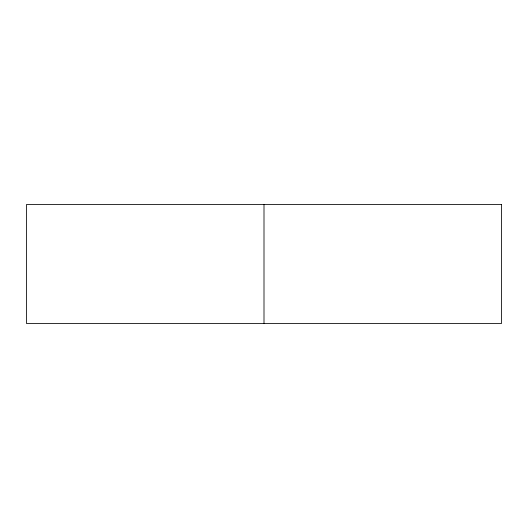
<?xml version="1.0" encoding="UTF-8"?>
<svg xmlns="http://www.w3.org/2000/svg" width="528" height="528" viewBox="0 0 528 528"><rect width="100%" height="100%" fill="white"/><g stroke="black" fill="none" stroke-linecap="round" stroke-linejoin="round"><path stroke-width="0.79" d="M264 204.6L264 323.4M501.6 204.6L26.4 204.6L26.4 323.4L501.6 323.4L501.6 204.6"/></g></svg>
